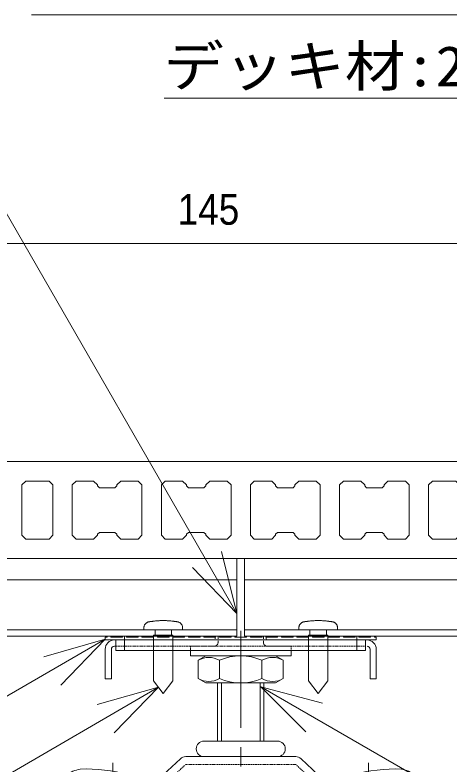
# Model space of a CAD drawing. Units: millimetres, scale not verified. Extents: x -4750 to 4750, y -3000 to 3000.
# Drawn here: x 444.1 to 556.2, y 584.1 to 777.4 of the extents above; entities that cross this region are included whole.
import ezdxf
from ezdxf.enums import TextEntityAlignment as Align

# ---------------------------------------------------------------- set-up
doc = ezdxf.new("R2010")
doc.units = ezdxf.units.MM
doc.header["$LTSCALE"] = 5
doc.linetypes.add('CHAIN1', pattern=[8, 5, -1, 1, -1])
doc.linetypes.add('DASHED1', pattern=[1.8, 1.2, -0.6])
for name, color, linetype, lineweight in [('0-0_デッキ', 7, 'Continuous', 9), ('0-1_束', 7, 'Continuous', 9), ('0-2_根太', 7, 'Continuous', 9), ('0-3_一般', 7, 'Continuous', 9), ('0-4_0', 7, 'Continuous', 9), ('0-6_文字', 7, 'Continuous', 9), ('0-7_寸法', 7, 'Continuous', 9), ('0-8_ビス', 7, 'Continuous', 9)]:
    doc.layers.add(name, color=color, linetype=linetype, lineweight=lineweight)
doc.styles.add('Osaka', font='')
doc.styles.add('ＭＳ ゴシック', font='')
doc.styles.get('Osaka').set_extended_font_data('Osaka')
doc.styles.get('ＭＳ ゴシック').set_extended_font_data('MS Gothic')

# ---------------------------------------------------------------- blocks, each defined once
blk = doc.blocks.new('25×145開\u30002軸')
at = {"layer": '0-0_デッキ'}
for points in [[(1446.3, 227.8), (1419.8, 250), (-1419.8, 250), (-1446.3, 227.8)], [(-1446.3, -227.8), (-1419.8, -250), (1419.8, -250), (1446.3, -227.8)]]:
    blk.add_lwpolyline(points, dxfattribs=at)
for points in [[(-1130, -130), (-1130, 130), (-1110, 150), (-990, 150), (-970, 130), (-970, -130), (-990, -150), (-1110, -150)], [(-870, -130), (-870, 130), (-850, 150), (-760, 150), (-740, 130), (-740, 125), (-730, 115), (-650, 115), (-640, 125), (-640, 130), (-620, 150), (-530, 150), (-510, 130), (-510, -130), (-530, -150), (-620, -150), (-640, -130), (-640, -125), (-650, -115), (-730, -115), (-740, -125), (-740, -130), (-760, -150), (-850, -150)], [(-390, 150), (-300, 150), (-280, 130), (-280, 125), (-270, 115), (-190, 115), (-180, 125), (-180, 130), (-160, 150), (-70, 150), (-50, 130), (-50, -130), (-70, -150), (-160, -150), (-180, -130), (-180, -125), (-190, -115), (-270, -115), (-280, -125), (-280, -130), (-300, -150), (-390, -150), (-410, -130), (-410, 130)], [(70, -150), (50, -130), (50, 130), (70, 150), (160, 150), (180, 130), (180, 125), (190, 115), (270, 115), (280, 125), (280, 130), (300, 150), (390, 150), (410, 130), (410, -130), (390, -150), (300, -150), (280, -130), (280, -125), (270, -115), (190, -115), (180, -125), (180, -130), (160, -150)], [(640, -130), (620, -150), (530, -150), (510, -130), (510, 130), (530, 150), (620, 150), (640, 130), (640, 125), (650, 115), (730, 115), (740, 125), (740, 130), (760, 150), (850, 150), (870, 130), (870, -130), (850, -150), (760, -150), (740, -130), (740, -125), (730, -115), (650, -115), (640, -125)], [(1130, -130), (1110, -150), (990, -150), (970, -130), (970, 130), (990, 150), (1110, 150), (1130, 130)]]:
    blk.add_lwpolyline(points, close=True, dxfattribs=at)
blk = doc.blocks.new('シンボル-29')
at = {"layer": '0-0_デッキ'}
blk.add_blockref('25×145開\u30002軸', (-109.9, 0), dxfattribs=at)
blk = doc.blocks.new('グループ-147-1')
at = {"layer": '0-2_根太'}
for p, q in [((39468.1, -5803.3), (44858.1, -5803.3)), ((39468.1, -6203.3), (39468.1, -5803.3)), ((39468.1, -5913.3), (44858.1, -5913.3)), ((39468.1, -6171.3), (44858.1, -6171.3)), ((39468.1, -6203.3), (44858.1, -6203.3))]:
    blk.add_line(p, q, dxfattribs=at)
blk = doc.blocks.new('グループ-177-1')
at = {"layer": '0-1_束'}
for p, q in [((38748.1, -6209.3), (38748.1, -6223.3)), ((38755.1, -6209.3), (38748.1, -6209.3)), ((38761.1, -6203.3), (38775.1, -6203.3)), ((38781.1, -6209.3), (38835.1, -6209.3)), ((38841.1, -6203.3), (38855.1, -6203.3)), ((38848.1, -6278.3), (38848.1, -6203.3)), ((38861.1, -6209.3), (38915.1, -6209.3)), ((38921.1, -6203.3), (38935.1, -6203.3)), ((38941.1, -6209.3), (38995.1, -6209.3)), ((39001.1, -6203.3), (39015.1, -6203.3)), ((39021.1, -6209.3), (39075.1, -6209.3)), ((39081.1, -6203.3), (39095.1, -6203.3)), ((39101.1, -6209.3), (39155.1, -6209.3)), ((39161.1, -6203.3), (39175.1, -6203.3)), ((39181.1, -6209.3), (39235.1, -6209.3)), ((39241.1, -6203.3), (39255.1, -6203.3)), ((39261.1, -6209.3), (39315.1, -6209.3)), ((39321.1, -6203.3), (39335.1, -6203.3)), ((39341.1, -6209.3), (39395.1, -6209.3)), ((39401.1, -6203.3), (39415.1, -6203.3)), ((39421.1, -6209.3), (39448.1, -6209.3)), ((39475.1, -6209.3), (39448.1, -6209.3)), ((39495.1, -6203.3), (39481.1, -6203.3)), ((39555.1, -6209.3), (39501.1, -6209.3)), ((39575.1, -6203.3), (39561.1, -6203.3)), ((39635.1, -6209.3), (39581.1, -6209.3)), ((39655.1, -6203.3), (39641.1, -6203.3)), ((39715.1, -6209.3), (39661.1, -6209.3)), ((39735.1, -6203.3), (39721.1, -6203.3)), ((39795.1, -6209.3), (39741.1, -6209.3)), ((39815.1, -6203.3), (39801.1, -6203.3)), ((39875.1, -6209.3), (39821.1, -6209.3)), ((39895.1, -6203.3), (39881.1, -6203.3)), ((39955.1, -6209.3), (39901.1, -6209.3)), ((39975.1, -6203.3), (39961.1, -6203.3)), ((40035.1, -6209.3), (39981.1, -6209.3)), ((40055.1, -6203.3), (40041.1, -6203.3)), ((40048.1, -6278.3), (40048.1, -6203.3)), ((40115.1, -6209.3), (40061.1, -6209.3)), ((40135.1, -6203.3), (40121.1, -6203.3)), ((40141.1, -6209.3), (40148.1, -6209.3)), ((40142.1, -6209.3), (40148.1, -6209.3)), ((40148.1, -6223.3), (40148.1, -6209.3)), ((38748.1, -6223.3), (40148.1, -6223.3)), ((38803.1, -6223.3), (38803.1, -6278.3)), ((40093.1, -6223.3), (40093.1, -6278.3)), ((38803.1, -6278.3), (40093.1, -6278.3))]:
    blk.add_line(p, q, dxfattribs=at)
for centre, start, end in [((38755.1, -6206.3), 270, 0), ((38761.1, -6206.3), 90, 180), ((38775.1, -6206.3), 0, 90), ((38781.1, -6206.3), 180, 270), ((38835.1, -6206.3), 270, 0), ((38841.1, -6206.3), 90, 180), ((38855.1, -6206.3), 0, 90), ((38861.1, -6206.3), 180, 270), ((38915.1, -6206.3), 270, 0), ((38921.1, -6206.3), 90, 180), ((38935.1, -6206.3), 0, 90), ((38941.1, -6206.3), 180, 270), ((38995.1, -6206.3), 270, 0), ((39001.1, -6206.3), 90, 180), ((39015.1, -6206.3), 0, 90), ((39021.1, -6206.3), 180, 270), ((39075.1, -6206.3), 270, 0), ((39081.1, -6206.3), 90, 180), ((39095.1, -6206.3), 0, 90), ((39101.1, -6206.3), 180, 270), ((39155.1, -6206.3), 270, 0), ((39161.1, -6206.3), 90, 180), ((39175.1, -6206.3), 0, 90), ((39181.1, -6206.3), 180, 270), ((39235.1, -6206.3), 270, 0), ((39241.1, -6206.3), 90, 180), ((39255.1, -6206.3), 0, 90), ((39261.1, -6206.3), 180, 270), ((39315.1, -6206.3), 270, 0), ((39321.1, -6206.3), 90, 180), ((39335.1, -6206.3), 0, 90), ((39341.1, -6206.3), 180, 270), ((39395.1, -6206.3), 270, 0), ((39401.1, -6206.3), 90, 180), ((39415.1, -6206.3), 0, 90), ((39421.1, -6206.3), 180, 270), ((39475.1, -6206.3), 270, 0), ((39481.1, -6206.3), 90, 180), ((39495.1, -6206.3), 0, 90), ((39501.1, -6206.3), 180, 270), ((39555.1, -6206.3), 270, 0), ((39561.1, -6206.3), 90, 180), ((39575.1, -6206.3), 0, 90), ((39581.1, -6206.3), 180, 270), ((39635.1, -6206.3), 270, 0), ((39641.1, -6206.3), 90, 180), ((39655.1, -6206.3), 0, 90), ((39661.1, -6206.3), 180, 270), ((39715.1, -6206.3), 270, 0), ((39721.1, -6206.3), 90, 180), ((39735.1, -6206.3), 0, 90), ((39741.1, -6206.3), 180, 270), ((39795.1, -6206.3), 270, 0), ((39801.1, -6206.3), 90, 180), ((39815.1, -6206.3), 0, 90), ((39821.1, -6206.3), 180, 270), ((39875.1, -6206.3), 270, 0), ((39881.1, -6206.3), 90, 180), ((39895.1, -6206.3), 0, 90), ((39901.1, -6206.3), 180, 270), ((39955.1, -6206.3), 270, 0), ((39961.1, -6206.3), 90, 180), ((39975.1, -6206.3), 0, 90), ((39981.1, -6206.3), 180, 270), ((40035.1, -6206.3), 270, 0), ((40041.1, -6206.3), 90, 180), ((40055.1, -6206.3), 0, 90), ((40061.1, -6206.3), 180, 270), ((40115.1, -6206.3), 270, 0), ((40121.1, -6206.3), 90, 180), ((40135.1, -6206.3), 0, 90), ((40141.1, -6206.3), 180, 270)]:
    blk.add_arc(centre, 3, start, end, dxfattribs=at)
blk = doc.blocks.new('グループ-178-1')
at = {"layer": '0-1_束', "linetype": 'DASHED1'}
for p, q in [((39316.1, -6203.3), (39316.1, -6220.3)), ((39331.1, -6235.3), (39331.1, -6203.3)), ((39313.1, -6223.3), (38796.1, -6223.3)), ((38803.1, -6255.3), (39311.1, -6255.3))]:
    blk.add_line(p, q, dxfattribs=at)
at = {"layer": '0-1_束'}
for p, q in [((38748.1, -6271.3), (38748.1, -6423.3)), ((38780.1, -6423.3), (38780.1, -6271.3)), ((38748.1, -6423.3), (38780.1, -6423.3))]:
    blk.add_line(p, q, dxfattribs=at)
at = {"layer": '0-1_束', "linetype": 'DASHED1'}
for centre, radius in [((39313.1, -6220.3), 3), ((39311.1, -6235.3), 20)]:
    blk.add_arc(centre, radius, 270, 0, dxfattribs=at)
at = {"layer": '0-1_束'}
for radius in [48, 16]:
    blk.add_arc((38796.1, -6271.3), radius, 90, 180, dxfattribs=at)
blk = doc.blocks.new('グループ-179-1')
at = {"layer": '0-1_束', "linetype": 'DASHED1'}
for p, q in [((39565.1, -6235.3), (39565.1, -6203.3)), ((39580.1, -6203.3), (39580.1, -6220.3)), ((39583.1, -6223.3), (40100.1, -6223.3)), ((40093.1, -6255.3), (39585.1, -6255.3))]:
    blk.add_line(p, q, dxfattribs=at)
at = {"layer": '0-1_束'}
for p, q in [((40116.1, -6423.3), (40116.1, -6271.3)), ((40148.1, -6271.3), (40148.1, -6423.3)), ((40148.1, -6423.3), (40116.1, -6423.3))]:
    blk.add_line(p, q, dxfattribs=at)
at = {"layer": '0-1_束', "linetype": 'DASHED1'}
for centre, radius in [((39583.1, -6220.3), 3), ((39585.1, -6235.3), 20)]:
    blk.add_arc(centre, radius, 180, 270, dxfattribs=at)
at = {"layer": '0-1_束'}
for radius in [48, 16]:
    blk.add_arc((40100.1, -6271.3), radius, 0, 90, dxfattribs=at)
blk = doc.blocks.new('グループ-180-1')
at = {"layer": '0-1_束', "linetype": 'DASHED1'}
for p, q in [((39188.1, -6255.3), (39188.1, -6305.3)), ((39708.1, -6255.3), (39188.1, -6255.3)), ((39708.1, -6305.3), (39708.1, -6255.3)), ((39708.1, -6305.3), (39188.1, -6305.3))]:
    blk.add_line(p, q, dxfattribs=at)
blk = doc.blocks.new('グループ-181-1')
at = {"layer": '0-1_束'}
for p, q in [((39228.7, -6328), (39268.1, -6305.3)), ((39228.7, -6328), (39228.7, -6422.6)), ((39628.1, -6305.3), (39268.1, -6305.3)), ((39338.4, -6328), (39338.4, -6422.6)), ((39557.8, -6328), (39557.8, -6422.6)), ((39667.5, -6328), (39628.1, -6305.3)), ((39667.5, -6328), (39667.5, -6422.6)), ((39228.7, -6422.6), (39268.1, -6445.3)), ((39628.1, -6445.3), (39268.1, -6445.3)), ((39667.5, -6422.6), (39628.1, -6445.3))]:
    blk.add_line(p, q, dxfattribs=at)
for centre, radius, start, end in [((39283.6, -6423), 109.7, 60, 120), ((39448.1, -6581.2), 275.9, 66.5735, 113.4265), ((39612.7, -6423), 109.7, 60, 120), ((39283.6, -6327.6), 109.7, 240, 300), ((39448.1, -6169.4), 275.9, 246.5735, 293.4265), ((39612.7, -6327.6), 109.7, 240, 300)]:
    blk.add_arc(centre, radius, start, end, dxfattribs=at)
blk = doc.blocks.new('グループ-182-1')
at = {"layer": '0-1_束'}
for p, q in [((39188.1, -6278.3), (39188.1, -6305.3)), ((39708.1, -6278.3), (39188.1, -6278.3)), ((39708.1, -6305.3), (39708.1, -6278.3)), ((39708.1, -6305.3), (39188.1, -6305.3))]:
    blk.add_line(p, q, dxfattribs=at)
blk = doc.blocks.new('グループ-183-1')
at = {"layer": '0-1_束'}
for p, q in [((39258.1, -6745.3), (39448.1, -6745.3)), ((39638.1, -6745.3), (39448.1, -6745.3)), ((39048.1, -6919.3), (39136.6, -6836.2)), ((39164, -6825.3), (39448.1, -6825.3)), ((39258.1, -6825.3), (39448.1, -6825.3)), ((39638.1, -6825.3), (39448.1, -6825.3)), ((39732.3, -6825.3), (39448.1, -6825.3)), ((39848.1, -6919.3), (39759.7, -6836.2)), ((38788.1, -7031.3), (38788.1, -6857.3)), ((40108.1, -7031.3), (40108.1, -6857.3)), ((38548.1, -6959.3), (38548.1, -6919.3)), ((38868.1, -6919.3), (39048.1, -6919.3)), ((39048.1, -6919.3), (39848.1, -6919.3)), ((40028.1, -6919.3), (39848.1, -6919.3)), ((40348.1, -6959.3), (40348.1, -6919.3)), ((38548.1, -6959.3), (38868.1, -6959.3)), ((38868.1, -6959.3), (39448.1, -6959.3)), ((40028.1, -6959.3), (39448.1, -6959.3)), ((40348.1, -6959.3), (40028.1, -6959.3))]:
    blk.add_line(p, q, dxfattribs=at)
at = {"layer": '0-1_束', "linetype": 'DASHED1'}
for p, q in [((39075.5, -6948.4), (39164, -6865.3)), ((39164, -6865.3), (39448.1, -6865.3)), ((39732.3, -6865.3), (39448.1, -6865.3)), ((39820.7, -6948.4), (39732.3, -6865.3))]:
    blk.add_line(p, q, dxfattribs=at)
at = {"layer": '0-1_束'}
for centre, radius, start, end in [((39258.1, -6785.3), 40, 90, 180), ((39638.1, -6785.3), 40, 0, 90), ((39258.1, -6785.3), 40, 180, 270), ((39638.1, -6785.3), 40, 270, 0), ((39164, -6865.3), 40, 90, 133.2285), ((39732.3, -6865.3), 40, 46.7715, 90), ((38660.3, -7084.9), 200, 102.0964, 124.1269), ((38649, -7688.7), 800, 74.1055, 92.193), ((40247.2, -7688.7), 800, 87.807, 105.8945), ((40235.9, -7084.9), 200, 55.873, 77.9036), ((38647.3, -7084.9), 160, 104.9481, 128.3028), ((38654.7, -7688.7), 760, 73.6898, 93.6712), ((40241.6, -7688.7), 760, 86.3288, 106.3102), ((40248.9, -7084.9), 160, 51.6972, 75.0519)]:
    blk.add_arc(centre, radius, start, end, dxfattribs=at)
at = {"layer": '0-1_束', "linetype": 'DASHED1'}
for centre, start, end in [((39048.1, -6919.3), 270, 313.2285), ((39848.1, -6919.3), 226.7715, 270)]:
    blk.add_arc(centre, 40, start, end, dxfattribs=at)
blk = doc.blocks.new('グループ-184-1')
at = {"layer": '0-1_束'}
for p, q in [((39328.1, -6445.3), (39328.1, -6745.3)), ((39348.1, -6445.3), (39348.1, -6745.3)), ((39548.1, -6445.3), (39548.1, -6745.3)), ((39568.1, -6445.3), (39568.1, -6745.3))]:
    blk.add_line(p, q, dxfattribs=at)
blk.add_blockref('グループ-183-1', (0, 0), dxfattribs=at)
blk = doc.blocks.new('グループ-185-1')
at = {"layer": '0-1_束'}
blk.add_line((38796.1, -6255.3), (38803.1, -6255.3), dxfattribs=at)
for name in ['グループ-177-1', 'グループ-178-1', 'グループ-179-1', 'グループ-180-1', 'グループ-182-1', 'グループ-181-1', 'グループ-184-1']:
    blk.add_blockref(name, (0, 0), dxfattribs=at)
blk = doc.blocks.new('グループ-211-1')
at = {"layer": '0-8_ビス'}
for p, q in [((39005.7, -6199.3), (39005.7, -6171.3)), ((39090.5, -6171.3), (39090.5, -6199.3))]:
    blk.add_line(p, q, dxfattribs=at)
for points in [[(38955.9, -6140.1), (38954.5, -6141.9), (38953.2, -6143.8), (38952, -6145.7), (38951, -6147.7), (38950.2, -6149.7), (38949.5, -6151.8), (38948.9, -6153.9), (38948.5, -6156), (38948.3, -6158), (38948.1, -6160.1), (38948.1, -6161.3), (38948.1, -6161.8), (38948.1, -6162.3), (38948.1, -6162.7), (38948.1, -6163.2), (38948.1, -6163.7), (38948.1, -6164.2), (38948.1, -6164.7), (38948.1, -6165.2), (38948.1, -6165.6), (38948.1, -6166.1), (38948.1, -6166.6), (38948.1, -6167.1), (38948.1, -6167.6), (38948.1, -6168), (38948.1, -6168.5), (38948.1, -6169), (38948.1, -6169.5), (38948.1, -6170), (38948.1, -6170.5), (38948.1, -6170.9), (38950.5, -6171.3), (38959.9, -6171.3), (38969.3, -6171.3), (38978.7, -6171.3), (38988.1, -6171.3), (38997.5, -6171.3), (39006.9, -6171.3), (39016.4, -6171.3)], [(39031.1, -6123.7), (39026.4, -6123.9), (39021.6, -6124.2), (39016.9, -6124.5), (39012.2, -6124.9), (39007.5, -6125.4), (39002.8, -6125.9), (38998.1, -6126.5), (38997.1, -6126.6), (38996, -6126.8), (38995, -6126.9), (38994, -6127), (38992.9, -6127.2), (38991.9, -6127.3), (38990.8, -6127.4), (38989.8, -6127.6), (38988.8, -6127.7), (38987.7, -6127.8), (38986.7, -6128), (38985.7, -6128.1), (38984.6, -6128.2), (38983.6, -6128.4), (38982.5, -6128.5), (38981.5, -6128.6), (38980.5, -6128.8), (38979.4, -6128.9), (38978.4, -6129), (38977.4, -6129.2), (38976.3, -6129.3), (38974.6, -6129.5), (38972.6, -6130), (38970.6, -6130.5), (38968.5, -6131.2), (38966.6, -6132.1), (38964.6, -6133.1), (38962.7, -6134.2), (38960.9, -6135.5), (38959.1, -6136.9), (38957.5, -6138.5), (38955.9, -6140.1)], [(39127.2, -6131), (39125.2, -6130.4), (39123.2, -6129.9), (39121.2, -6129.5), (39119.7, -6129.3), (39118.6, -6129.1), (39117.6, -6129), (39116.5, -6128.9), (39115.5, -6128.7), (39114.5, -6128.6), (39113.4, -6128.5), (39112.4, -6128.3), (39111.4, -6128.2), (39110.3, -6128.1), (39109.3, -6127.9), (39108.2, -6127.8), (39107.2, -6127.7), (39106.2, -6127.5), (39105.1, -6127.4), (39104.1, -6127.3), (39103, -6127.1), (39102, -6127), (39101, -6126.9), (39099.9, -6126.7), (39098.9, -6126.6), (39096.9, -6126.3), (39092.2, -6125.8), (39087.5, -6125.3), (39082.8, -6124.8), (39078.1, -6124.5), (39073.4, -6124.1), (39068.7, -6123.8), (39064, -6123.6), (39059.3, -6123.5), (39054.6, -6123.4), (39049.9, -6123.3), (39045.2, -6123.3), (39040.5, -6123.4), (39035.8, -6123.5), (39031.1, -6123.7)], [(39148.1, -6171.3), (39148.1, -6170.8), (39148.1, -6170.3), (39148.1, -6169.9), (39148.1, -6169.4), (39148.1, -6168.9), (39148.1, -6168.4), (39148.1, -6167.9), (39148.1, -6167.4), (39148.1, -6167), (39148.1, -6166.5), (39148.1, -6166), (39148.1, -6165.5), (39148.1, -6165), (39148.1, -6164.6), (39148.1, -6164.1), (39148.1, -6163.6), (39148.1, -6163.1), (39148.1, -6162.6), (39148.1, -6162.1), (39148.1, -6161.7), (39148.1, -6161.2), (39148.1, -6159.6), (39147.9, -6157.5), (39147.6, -6155.5), (39147.2, -6153.4), (39146.6, -6151.3), (39145.8, -6149.2), (39145, -6147.2), (39143.9, -6145.2), (39142.7, -6143.3), (39141.4, -6141.5), (39139.9, -6139.7), (39138.4, -6138.1), (39136.7, -6136.6), (39134.9, -6135.2), (39133.1, -6133.9), (39131.1, -6132.8), (39129.2, -6131.9), (39127.2, -6131)], [(39016.4, -6171.3), (39025.8, -6171.3), (39035.2, -6171.3), (39044.6, -6171.3), (39054, -6171.3), (39063.4, -6171.3), (39072.8, -6171.3), (39082.2, -6171.3), (39091.6, -6171.3), (39101.1, -6171.3), (39110.5, -6171.3), (39119.9, -6171.3), (39129.3, -6171.3), (39138.7, -6171.3), (39148.1, -6171.3)]]:
    blk.add_lwpolyline(points, dxfattribs=at)
blk.add_lwpolyline([(39098.1, -6199.3), (39098.1, -6433.5), (39048.1, -6499.3), (38998.1, -6433.5), (38998.1, -6199.3)], close=True, dxfattribs=at)
blk = doc.blocks.new('グループ-212-1')
at = {"layer": '0-8_ビス'}
for p, q in [((39805.7, -6171.3), (39805.7, -6199.3)), ((39890.5, -6199.3), (39890.5, -6171.3))]:
    blk.add_line(p, q, dxfattribs=at)
for points in [[(39748.1, -6171.3), (39748.1, -6170.8), (39748.1, -6170.3), (39748.1, -6169.9), (39748.1, -6169.4), (39748.1, -6168.9), (39748.1, -6168.4), (39748.1, -6167.9), (39748.1, -6167.4), (39748.1, -6167), (39748.1, -6166.5), (39748.1, -6166), (39748.1, -6165.5), (39748.1, -6165), (39748.1, -6164.6), (39748.1, -6164.1), (39748.1, -6163.6), (39748.1, -6163.1), (39748.1, -6162.6), (39748.1, -6162.1), (39748.1, -6161.7), (39748.1, -6161.2), (39748.2, -6159.6), (39748.3, -6157.5), (39748.6, -6155.5), (39749.1, -6153.4), (39749.6, -6151.3), (39750.4, -6149.2), (39751.3, -6147.2), (39752.3, -6145.2), (39753.5, -6143.3), (39754.8, -6141.5), (39756.3, -6139.7), (39757.9, -6138.1), (39759.5, -6136.6), (39761.3, -6135.2), (39763.2, -6133.9), (39765.1, -6132.8), (39767, -6131.9), (39769, -6131)], [(39769, -6131), (39771.1, -6130.4), (39773.1, -6129.9), (39775.1, -6129.5), (39776.6, -6129.3), (39777.6, -6129.1), (39778.6, -6129), (39779.7, -6128.9), (39780.7, -6128.7), (39781.8, -6128.6), (39782.8, -6128.5), (39783.8, -6128.3), (39784.9, -6128.2), (39785.9, -6128.1), (39787, -6127.9), (39788, -6127.8), (39789, -6127.7), (39790.1, -6127.5), (39791.1, -6127.4), (39792.1, -6127.3), (39793.2, -6127.1), (39794.2, -6127), (39795.3, -6126.9), (39796.3, -6126.7), (39797.3, -6126.6), (39799.3, -6126.3), (39804, -6125.8), (39808.7, -6125.3), (39813.4, -6124.8), (39818.1, -6124.5), (39822.8, -6124.1), (39827.5, -6123.8), (39832.2, -6123.6), (39836.9, -6123.5), (39841.6, -6123.4), (39846.4, -6123.3), (39851.1, -6123.3), (39855.8, -6123.4), (39860.5, -6123.5), (39865.2, -6123.7)], [(39865.2, -6123.7), (39869.9, -6123.9), (39874.6, -6124.2), (39879.3, -6124.5), (39884, -6124.9), (39888.7, -6125.4), (39893.4, -6125.9), (39898.1, -6126.5), (39899.2, -6126.6), (39900.2, -6126.8), (39901.2, -6126.9), (39902.3, -6127), (39903.3, -6127.2), (39904.3, -6127.3), (39905.4, -6127.4), (39906.4, -6127.6), (39907.5, -6127.7), (39908.5, -6127.8), (39909.5, -6128), (39910.6, -6128.1), (39911.6, -6128.2), (39912.7, -6128.4), (39913.7, -6128.5), (39914.7, -6128.6), (39915.8, -6128.8), (39916.8, -6128.9), (39917.8, -6129), (39918.9, -6129.2), (39919.9, -6129.3), (39921.7, -6129.5), (39923.7, -6130), (39925.7, -6130.5), (39927.7, -6131.2), (39929.7, -6132.1), (39931.6, -6133.1), (39933.5, -6134.2), (39935.4, -6135.5), (39937.1, -6136.9), (39938.8, -6138.5), (39940.3, -6140.1)], [(39940.3, -6140.1), (39941.7, -6141.9), (39943, -6143.8), (39944.2, -6145.7), (39945.2, -6147.7), (39946, -6149.7), (39946.7, -6151.8), (39947.3, -6153.9), (39947.7, -6156), (39948, -6158), (39948.1, -6160.1), (39948.1, -6161.3), (39948.1, -6161.8), (39948.1, -6162.3), (39948.1, -6162.7), (39948.1, -6163.2), (39948.1, -6163.7), (39948.1, -6164.2), (39948.1, -6164.7), (39948.1, -6165.2), (39948.1, -6165.6), (39948.1, -6166.1), (39948.1, -6166.6), (39948.1, -6167.1), (39948.1, -6167.6), (39948.1, -6168), (39948.1, -6168.5), (39948.1, -6169), (39948.1, -6169.5), (39948.1, -6170), (39948.1, -6170.5), (39948.1, -6170.9), (39945.8, -6171.3), (39936.4, -6171.3), (39926.9, -6171.3), (39917.5, -6171.3), (39908.1, -6171.3), (39898.7, -6171.3), (39889.3, -6171.3), (39879.9, -6171.3)], [(39879.9, -6171.3), (39870.5, -6171.3), (39861.1, -6171.3), (39851.6, -6171.3), (39842.2, -6171.3), (39832.8, -6171.3), (39823.4, -6171.3), (39814, -6171.3), (39804.6, -6171.3), (39795.2, -6171.3), (39785.8, -6171.3), (39776.4, -6171.3), (39766.9, -6171.3), (39757.5, -6171.3), (39748.1, -6171.3)]]:
    blk.add_lwpolyline(points, dxfattribs=at)
blk.add_lwpolyline([(39798.1, -6199.3), (39798.1, -6433.5), (39848.1, -6499.3), (39898.1, -6433.5), (39898.1, -6199.3)], close=True, dxfattribs=at)
blk = doc.blocks.new('グループ-468-1')
at = {"layer": '0-2_根太'}
for p, q in [((39428.1, -5803.3), (34258.1, -5803.3)), ((39428.1, -6203.3), (39428.1, -5803.3)), ((39428.1, -5913.3), (34258.1, -5913.3)), ((39428.1, -6171.3), (34258.1, -6171.3)), ((39428.1, -6203.3), (34258.1, -6203.3))]:
    blk.add_line(p, q, dxfattribs=at)

msp = doc.modelspace()

# ---------------------------------------------------------------- linework, layer by layer
at = {"layer": '0-3_一般', "linetype": 'CHAIN1'}
msp.add_line((502.405, 618.499), (502.405, 460.098), dxfattribs=at)
at = {"layer": '0-6_文字'}
for p, q in [((652.961, 777.382), (448.35, 777.382)), ((652.961, 777.382), (477.224, 777.382)), ((617.554, 755.892), (482.605, 755.892)), ((429.798, 747.01), (501.405, 622.983)), ((439.838, 600.41), (467.405, 616.326)), ((393.917, 553.164), (481.155, 603.995)), ((600.023, 550.742), (507.603, 604.1))]:
    msp.add_line(p, q, dxfattribs=at)
for points in [[(497.429, 638.93), (501.405, 622.983), (489.989, 634.805)], [(451.607, 611.796), (467.405, 616.326), (455.989, 604.504)], [(465.357, 599.465), (481.155, 603.995), (469.739, 592.173)], [(519.224, 592.479), (507.603, 604.1), (523.478, 599.847)]]:
    msp.add_lwpolyline(points, dxfattribs=at)
at = {"layer": '0-7_寸法'}
msp.add_line((432.414, 718.394), (572.407, 718.394), dxfattribs=at)

# ---------------------------------------------------------------- block references
at = {"layer": '0-0_デッキ', "xscale": 0.05, "yscale": 0.05}
msp.add_blockref('シンボル-29', (507.905, 649.651), dxfattribs=at)
at = {"layer": '0-2_根太', "xscale": 0.05, "yscale": 0.05}
for name in ['グループ-468-1', 'グループ-147-1']:
    msp.add_blockref(name, (-1470, 927.316), dxfattribs=at)
at = {"layer": '0-4_0', "xscale": 0.05, "yscale": 0.05}
msp.add_blockref('グループ-185-1', (-1470, 927.316), dxfattribs=at)
at = {"layer": '0-8_ビス', "xscale": 0.05, "yscale": 0.05}
for name in ['グループ-211-1', 'グループ-212-1']:
    msp.add_blockref(name, (-1470, 927.316), dxfattribs=at)

# ---------------------------------------------------------------- texts
at = {"layer": '0-6_文字', "style": 'ＭＳ ゴシック', "width": 1.1}
msp.add_text('デッキ材:25×145開', height=10.41, dxfattribs=at).set_placement((482.439, 755.853), align=Align.BOTTOM_LEFT)
at = {"layer": '0-7_寸法', "style": 'Osaka', "width": 0.9}
msp.add_text('145', height=7.918, dxfattribs=at).set_placement((486.122, 720.894), align=Align.BOTTOM_LEFT)

doc.saveas('drawing.dxf')
